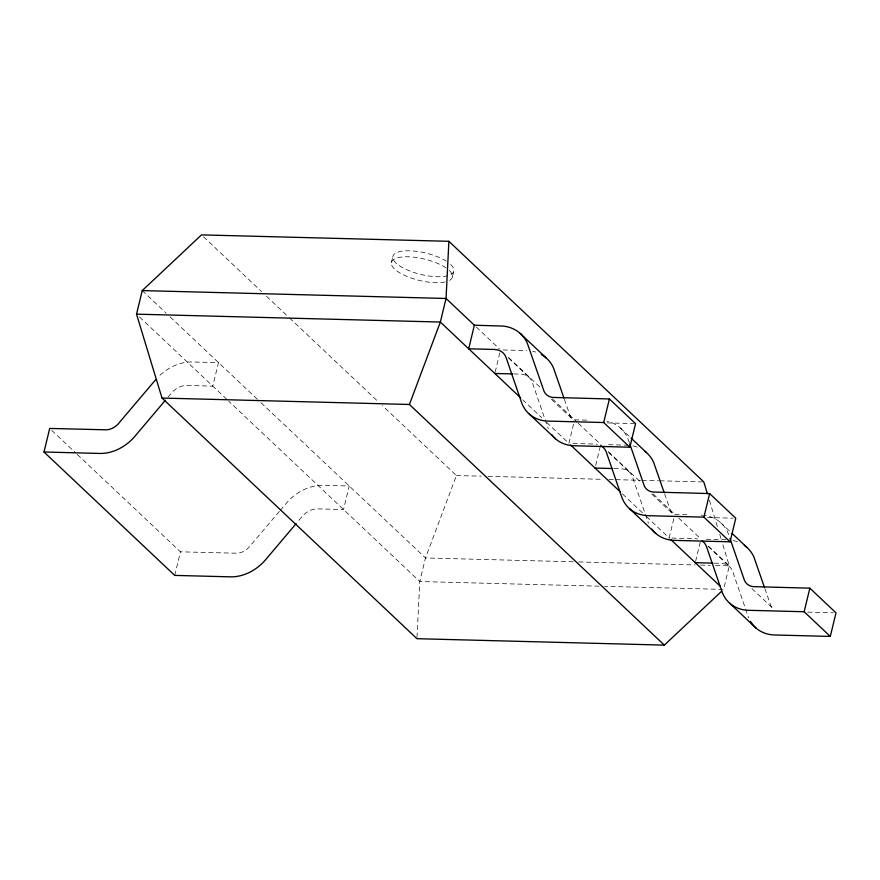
<?xml version="1.0" encoding="UTF-8"?>
<svg xmlns="http://www.w3.org/2000/svg" width="880" height="880" viewBox="0 0 880 880"><rect width="100%" height="100%" fill="white"/><g stroke="black" fill="none" stroke-linecap="round" stroke-linejoin="round"><path stroke-width="0.66" stroke-dasharray="4.4 3.3" d="M417.01 637.329L419.782 581.526L425.491 557.953L456.423 475.519L382.448 405.68M174.735 575.399L180.433 551.826L76.648 453.86M391.358 262.647L392.799 256.663M452.441 276.837L453.893 270.853M495.143 372.152L499.895 352.517M568.909 443.388L573.65 423.753M595.683 465.454L600.116 447.117M669.13 537.999L673.882 518.353M695.596 561.363L700.348 541.728M167.981 397.166L171.457 393.063A18.381 14.674 -46.7 0 1 187.011 385.473L212.795 386.144L218.493 362.571L189.409 361.944A44.286 35.376 -46.7 0 0 157.751 377.399M279.389 511.379L248.6 547.69A15.884 12.683 -46.7 0 1 237.248 553.234L180.433 551.826M280.247 510.356L288.475 500.797A44.286 35.376 -46.7 0 1 320.144 485.342L349.228 485.969L343.53 509.542L317.746 508.871A18.381 14.674 -46.7 0 0 302.192 516.461L296.978 522.621M503.151 349.965L526.79 350.581M513.821 373.956L520.608 374.132A18.381 14.674 -46.7 0 1 532.312 382.437L547.591 426.888A41.8 33.385 -46.7 0 0 548.284 428.714M574.607 419.815L589.05 420.2M607.299 422.906L634.205 423.61M572.979 443.498L594.682 444.059A18.381 14.674 -46.7 0 1 597.333 444.367M608.63 444.708L627.011 445.181M614.042 468.567L620.829 468.743A18.381 14.674 -46.7 0 1 632.544 477.037L647.812 521.488A41.8 33.385 -46.7 0 0 648.505 523.325M456.423 475.519L481.162 476.157M488.037 476.333L603.482 479.336M608.982 479.479L614.482 479.622M615.857 479.655L640.596 480.293M641.971 480.337L658.46 480.766M659.835 480.799L702.438 481.899M674.828 514.426L689.271 514.8M707.531 517.517L733.084 518.177M671.847 538.065L694.914 538.67A18.381 14.674 -46.7 0 1 697.554 538.978M706.233 539.242L727.243 539.792M714.274 563.167L721.061 563.343A18.381 14.674 -46.7 0 1 732.765 571.648L748.044 616.099A41.8 33.385 -46.7 0 0 748.737 617.925M573.287 561.792L425.491 557.953L260.414 402.138M578.765 561.935L695.09 564.949M700.568 565.092L710.149 565.345M715.616 565.488L729.3 565.84L723.602 589.413L604.538 586.322M599.06 586.179L419.782 581.526L228.767 401.214M807.763 612.117L833.305 612.788M701.096 515.108L702.933 515.24M620.323 427.933L630.014 437.074M720.555 522.544L730.235 531.685M476.311 327.041L499.554 348.975M508.508 357.423L541.409 388.487M552.387 398.849L577.313 422.378M578.314 423.324L600.754 444.499M608.234 451.561L641.146 482.625M653.114 493.922L675.048 514.635M678.711 518.078L700.975 539.11M708.532 546.238L729.3 565.84L721.743 540.936M508.541 358.039L528.88 377.234M608.762 452.639L629.101 471.834M708.026 546.337L729.333 566.445M551.474 399.388L572.781 419.496M651.706 493.999L673.013 514.107M751.927 588.599L773.234 608.707M522.742 399.817L541.695 417.703M546.678 422.411L568.623 443.124M622.479 493.955L645.414 515.603M646.415 516.549L669.35 538.197M203.5 236.775L261.481 291.5M266.475 296.219L288.475 316.987M289.476 317.922L378.444 401.907M142.241 290.587L166.177 313.181M170.159 316.943L259.413 401.192M139.524 316.987L227.766 400.268M51.7 430.309L75.647 452.925M728.673 534.655L727.694 532.202A44.286 35.376 -46.7 0 0 703.857 515.306M764.863 588.555L770.671 605.242A15.884 12.683 -46.7 0 0 774.081 609.378M664.631 493.944L670.45 510.642A15.884 12.683 -46.7 0 0 673.849 514.778M629.321 442.596L627.473 437.591A44.286 35.376 -46.7 0 0 606.771 421.212M564.399 399.333L570.218 416.031A15.884 12.683 -46.7 0 0 573.628 420.167M709.39 500.291L717.75 527.824M719.741 534.38L721.336 539.627M450.692 264.473A31.361 10.989 13.6 0 1 448.91 275.341M447.755 275.693A31.361 10.989 13.6 0 1 403.337 268.059A31.361 10.989 13.6 0 1 401.555 251.262A31.361 10.989 13.6 0 1 446.204 261.096M449.24 270.457A31.361 10.989 13.6 0 1 447.458 281.314M445.038 281.985A31.361 10.989 13.6 0 1 399.762 272.855A31.361 10.989 13.6 0 1 402.996 256.905A31.361 10.989 13.6 0 1 447.656 269.093M733.15 540.507A44.286 35.376 -46.7 0 1 738.111 541.992M632.918 445.896A44.286 35.376 -46.7 0 1 637.89 447.392M532.686 351.296A44.286 35.376 -46.7 0 1 535.722 352.099"/><path stroke-width="1.32" d="M664.345 645.117L416.944 638.693L162.019 398.057L136.532 314.16L142.241 290.587L201.498 234.883L448.888 241.307L446.05 298.474L440.352 322.047L409.42 404.481L664.345 645.117L721.622 591.272M296.109 523.644L265.738 559.57A41.8 33.385 -46.7 0 1 230.351 576.84L174.735 575.399L44 452.001L49.698 428.428L106.513 429.825A15.884 12.683 -46.7 0 0 117.865 424.292L155.595 379.775M474.375 325.215L468.677 348.788L494.461 349.459A18.381 14.674 -46.7 0 1 506.165 357.753L521.444 402.204A41.8 33.385 -46.7 0 0 548.075 421.091L603.702 422.532L629.849 447.216L635.547 423.643L609.4 398.959L552.629 397.419A15.884 12.683 -46.7 0 1 544.071 391.358L527.241 342.991A44.286 35.376 -46.7 0 0 503.404 326.095L474.375 325.215L446.05 298.474L142.241 290.587M603.702 422.532L609.4 398.959M709.632 493.57L735.768 518.243L730.07 541.816L703.923 517.143L709.632 493.57L652.85 492.019A15.884 12.683 -46.7 0 1 644.303 485.958L629.761 443.861M809.853 588.17L836 612.854L830.302 636.427L804.155 611.743L809.853 588.17L753.082 586.63A15.884 12.683 -46.7 0 1 744.524 580.569L729.982 538.472M165.385 400.246L135.003 436.172A41.8 33.385 -46.7 0 1 99.616 453.442L44 452.001M136.532 314.16L440.352 322.047L520.751 397.936M494.824 373.461L512.468 373.923M162.019 398.057L409.42 404.481M629.849 447.216L574.222 445.764A41.8 33.385 -46.7 0 1 551.584 434.544M595.045 468.072L612.689 468.523M703.923 517.143L648.307 515.691A41.8 33.385 -46.7 0 1 621.665 496.815L606.397 452.364A18.381 14.674 -46.7 0 0 600.919 445.709M730.07 541.816L674.454 540.375A41.8 33.385 -46.7 0 1 651.816 529.155M695.277 562.672L712.921 563.134M804.155 611.743L748.539 610.302A41.8 33.385 -46.7 0 1 721.897 591.415L706.629 546.964A18.381 14.674 -46.7 0 0 702.207 540.991M830.302 636.427L774.675 634.975A41.8 33.385 -46.7 0 1 750.464 621.379M448.888 241.307L703.813 481.943L707.399 493.735M520.102 333.322L546.249 358.006M630.982 437.987L646.47 452.617M732.171 533.511L746.702 547.217M570.614 445.005L620.477 492.074M671.066 539.825L719.829 585.849M529.265 414.04L555.412 438.724M629.497 508.651L655.644 533.324M729.718 603.251L755.865 627.935M764.423 587.279L753.841 556.875A44.286 35.376 -46.7 0 0 744.348 545.358M664.191 492.679L653.609 462.275A44.286 35.376 -46.7 0 0 644.93 451.341M563.97 398.068L553.388 367.664A44.286 35.376 -46.7 0 0 541.343 354.53"/></g></svg>
